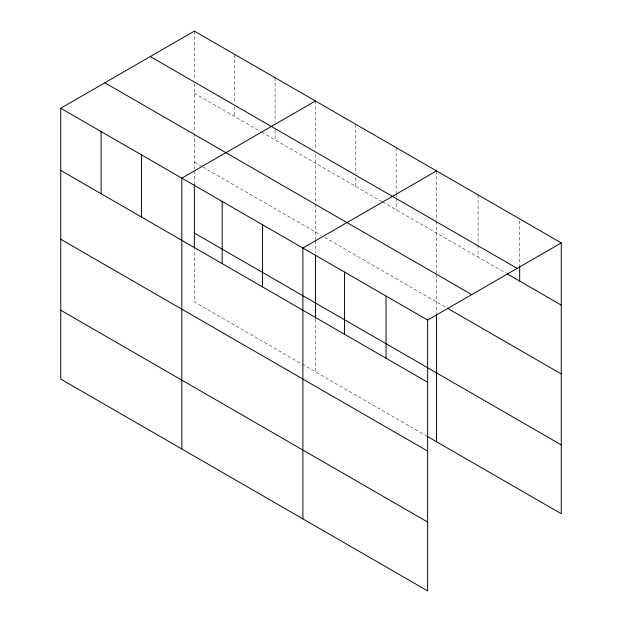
<?xml version="1.0" encoding="UTF-8"?>
<svg xmlns="http://www.w3.org/2000/svg" width="622" height="622" viewBox="0 0 622 622"><rect width="100%" height="100%" fill="white"/><g stroke="black" fill="none" stroke-linecap="round" stroke-linejoin="round"><path stroke-width="0.47" stroke-dasharray="3.11 2.33" d="M194.367 93.269L260.789 131.623M261.637 132.105L381.861 201.52M382.709 202.002L505.538 272.926M194.367 162.132L201.94 166.502M202.78 166.984L321.325 235.427M324.692 237.371L446.495 307.696M427.267 436.395L194.367 301.934L194.367 248.372M519.673 220.857L519.673 265.54M478.093 194.904L478.093 244.446M478.093 245.418L478.093 257.08M436.512 170.902L436.512 220.445M436.512 221.416L436.512 273.237M436.512 274.193L436.512 313.434M396.16 147.601L396.16 193.255M396.16 194.227L396.16 197.143M396.16 198.115L396.16 209.769M355.8 124.299L355.8 173.841M355.8 177.729L355.8 186.476M315.44 100.997L315.44 149.575M315.44 154.427L315.44 203.34M315.44 204.296L315.44 239.703M315.44 240.66L315.44 253.123M315.44 319.234L315.44 371.832M275.087 77.703L275.087 122.386M275.087 130.161L275.087 139.872M234.727 54.402L234.727 102.972M234.727 106.86L234.727 116.571M194.367 31.1L194.367 79.67M194.367 83.558L194.367 132.486M194.367 133.442L194.367 169.798M194.367 170.755L194.367 183.218"/><path stroke-width="0.93" d="M60.746 108.251L427.633 320.066L427.633 590.9L60.746 379.078L60.746 108.251L194.367 31.1L561.254 242.922L561.254 513.749L427.267 436.395M315.44 100.997L181.818 178.149L181.818 448.983M436.512 170.902L302.891 248.046L302.891 518.88M427.633 320.066L561.254 242.922M150.275 56.555L517.162 268.377M507.202 273.882L561.254 305.091M104.838 82.788L471.725 294.61M447.327 308.17L561.254 373.946M194.367 233.071L561.254 444.893M60.746 170.42L427.633 382.242M60.746 239.276L427.633 451.098M60.746 310.222L427.633 522.045M519.673 266.511L519.673 281.082M436.512 314.39L436.512 441.737M386.052 296.064L386.052 358.233M344.471 272.055L344.471 334.224M315.44 255.036L315.44 318.277M262.531 224.752L262.531 286.921M222.171 201.45L222.171 263.619M194.367 184.182L194.367 247.416M141.458 154.847L141.458 217.024M101.098 131.545L101.098 193.722"/></g></svg>
